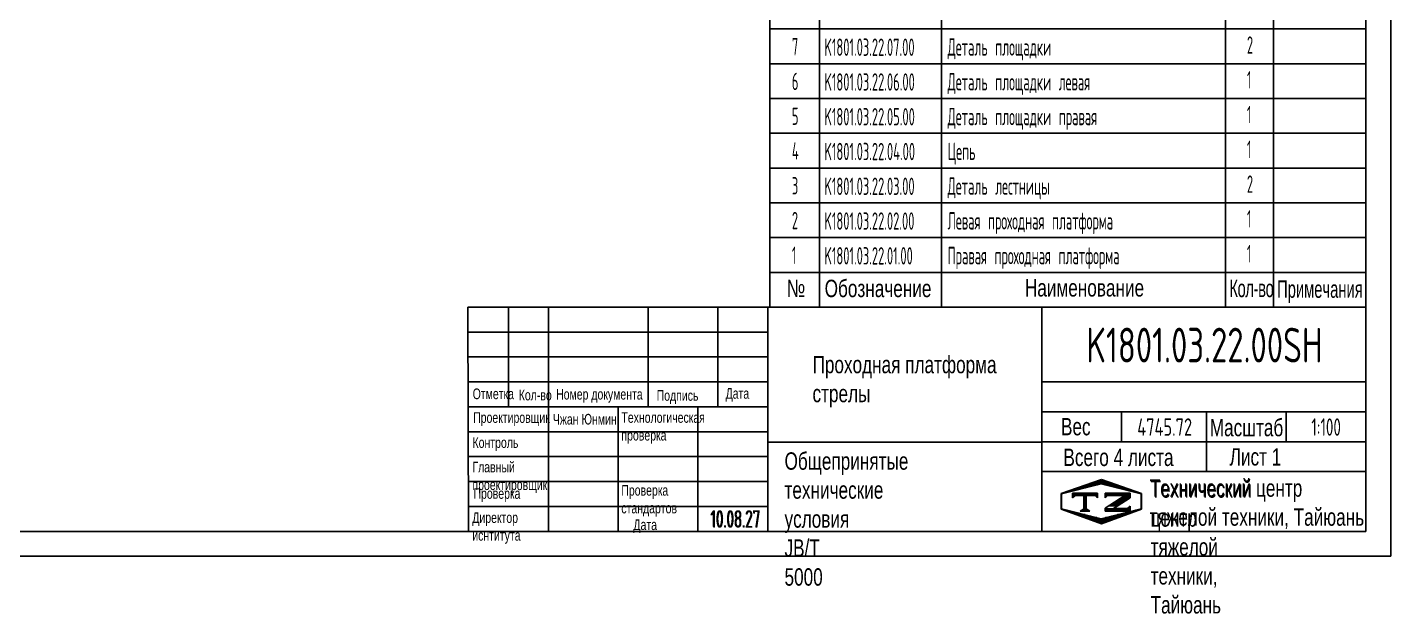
# Model space of a CAD drawing. Header units: millimetres. Extents: x 0 to 42000, y -1158 to 29700.
# Drawn here: x 14557 to 42000, y -1158 to 10648 of the extents above; entities that cross this region are included whole.
import ezdxf
from ezdxf.enums import TextEntityAlignment as Align

# ---------------------------------------------------------------- set-up
doc = ezdxf.new("R2010")
doc.units = ezdxf.units.MM
doc.header["$LTSCALE"] = 1000
doc.linetypes.add('F', pattern=[0.75, 0.5, -0.25])
for name, color, linetype in [('01', 7, 'Continuous'), ('02', 1, 'Continuous'), ('04', 2, 'F'), ('11', 3, 'Continuous'), ('THICK', 7, 'Continuous')]:
    doc.layers.add(name, color=color, linetype=linetype)
doc.styles.add('HZLIB', font='TXT.shx', dxfattribs={"width": 0.5, "height": 350})
doc.styles.get("Standard").update_dxf_attribs({"font": 'isocp', "width": 0.707, "bigfont": 'intecad.shx'})

# ---------------------------------------------------------------- blocks, each defined once
blk = doc.blocks.new('*U168')
at = {"layer": '01'}
for points in [[(415, 5), (415, 292)], [(25, 5), (415, 5)]]:
    blk.add_lwpolyline(points, dxfattribs=at)
at = {"layer": '02'}
for points in [[(420, 0), (420, 297)], [(0, 0), (420, 0)]]:
    blk.add_lwpolyline(points, dxfattribs=at)
blk = doc.blocks.new('*X204')
at = {"color": 0}
for p, q in [((127.06, 7.8), (132.06, 7.8)), ((127.06, 7.5), (132.06, 7.5)), ((127.06, 7.2), (127.32, 7.2)), ((128.3, 5.7), (130.1, 5.7)), ((128.77, 6), (130.57, 6)), ((129.23, 6.3), (131.04, 6.3)), ((129.7, 6.6), (131.51, 6.6)), ((130.16, 6.9), (131.98, 6.9)), ((130.62, 7.2), (132.06, 7.2)), ((127.84, 5.4), (129.64, 5.4))]:
    blk.add_line(p, q, dxfattribs=at)
blk = doc.blocks.new('*X205')
at = {"color": 0}
for p, q in [((127.06, 4.8), (132.06, 4.8)), ((127.06, 4.5), (132.06, 4.5)), ((131.84, 5.1), (132.06, 5.1))]:
    blk.add_line(p, q, dxfattribs=at)
blk = doc.blocks.new('*X203')
at = {"color": 0}
for p, q in [((122.34, 4.5), (123.72, 4.5)), ((122.82, 4.8), (123.24, 4.8))]:
    blk.add_line(p, q, dxfattribs=at)
blk = doc.blocks.new('*X202')
at = {"color": 0}
for p, q in [((120.53, 7.8), (125.53, 7.8)), ((120.53, 7.5), (125.53, 7.5)), ((120.53, 7.2), (120.79, 7.2)), ((125.27, 7.2), (125.53, 7.2))]:
    blk.add_line(p, q, dxfattribs=at)
blk = doc.blocks.new('*X201')
at = {"color": 0}
for p, q in [((119.8, 8.4), (120.72, 8.4)), ((120.66, 8.7), (121.92, 8.7)), ((121.52, 9), (123.12, 9)), ((122.38, 9.3), (124.32, 9.3)), ((123.24, 9.6), (125.52, 9.6)), ((124.1, 9.9), (128.52, 9.9)), ((124.97, 10.2), (127.67, 10.2)), ((125.83, 10.5), (126.82, 10.5)), ((127.02, 9.6), (129.37, 9.6)), ((128.22, 9.3), (130.22, 9.3)), ((129.42, 9), (131.07, 9)), ((130.62, 8.7), (131.92, 8.7)), ((131.82, 8.4), (132.77, 8.4)), ((118.22, 7.8), (118.32, 7.8)), ((118.22, 7.5), (118.27, 7.5)), ((118.22, 7.2), (118.27, 7.2)), ((118.22, 6.9), (118.27, 6.9)), ((118.22, 6.6), (118.27, 6.6)), ((118.22, 6.3), (118.27, 6.3)), ((118.22, 6), (118.27, 6)), ((118.22, 5.7), (118.27, 5.7)), ((118.94, 8.1), (119.52, 8.1)), ((133.02, 8.1), (133.62, 8.1)), ((134.22, 7.8), (134.32, 7.8)), ((134.27, 7.5), (134.32, 7.5)), ((134.27, 7.2), (134.32, 7.2)), ((134.27, 6.9), (134.32, 6.9)), ((134.27, 6.6), (134.32, 6.6)), ((134.27, 6.3), (134.32, 6.3)), ((134.27, 6), (134.32, 6)), ((134.27, 5.7), (134.32, 5.7)), ((118.22, 5.4), (118.27, 5.4)), ((118.22, 5.1), (118.27, 5.1)), ((118.22, 4.8), (118.27, 4.8)), ((118.79, 4.5), (119.42, 4.5)), ((119.61, 4.2), (120.62, 4.2)), ((120.43, 3.9), (121.82, 3.9)), ((121.26, 3.6), (123.02, 3.6)), ((122.08, 3.3), (124.22, 3.3)), ((122.91, 3), (125.42, 3)), ((127.12, 3), (129.7, 3)), ((128.32, 3.3), (130.51, 3.3)), ((129.52, 3.6), (131.32, 3.6)), ((130.72, 3.9), (132.14, 3.9)), ((131.92, 4.2), (132.95, 4.2)), ((133.12, 4.5), (133.76, 4.5)), ((134.27, 5.4), (134.32, 5.4)), ((134.27, 5.1), (134.32, 5.1)), ((134.27, 4.8), (134.32, 4.8)), ((123.73, 2.7), (128.89, 2.7)), ((124.55, 2.4), (128.07, 2.4)), ((125.38, 2.1), (127.26, 2.1)), ((126.2, 1.8), (126.45, 1.8))]:
    blk.add_line(p, q, dxfattribs=at)

msp = doc.modelspace()

# ---------------------------------------------------------------- linework, layer by layer
for p, q in [((29500, 25314.881), (29500, 5014.883)), ((30500, 25314.881), (30500, 5014.883)), ((32956.541, 25314.881), (32956.541, 5014.883)), ((38674.873, 25314.881), (38674.873, 5014.883)), ((39643.285, 25314.881), (39643.285, 5014.883)), ((41500, 25314.881), (41500, 5014.883)), ((29500, 10614.883), (41500, 10614.883)), ((29500, 9914.883), (41500, 9914.883)), ((29500, 9214.883), (41500, 9214.883)), ((29500, 8514.883), (41500, 8514.883)), ((29500, 7814.883), (41500, 7814.883)), ((29500, 7114.883), (41500, 7114.883)), ((29500, 6414.883), (41500, 6414.883)), ((29500, 5714.883), (41500, 5714.883)), ((29500, 5014.883), (41500, 5014.883))]:
    msp.add_line(p, q)
at = {"layer": 'THICK'}
for p, q in [((23426.77, 5014.883), (23440.466, 500)), ((23426.77, 5014.883), (41500, 5014.883)), ((24242.852, 5012.706), (24242.852, 5014.883)), ((24243.112, 3008.269), (24243.112, 5014.883)), ((25045.758, 500), (25045.758, 5014.883)), ((27052.373, 3008.269), (27052.373, 5014.883)), ((28457.003, 3008.269), (28457.003, 5014.883)), ((29460.311, 500), (29460.311, 5014.883)), ((34978.502, 500), (34978.502, 5014.883)), ((41500, 500), (41500, 5014.883)), ((23440.466, 3509.922), (29460.311, 3509.922)), ((34978.502, 3509.922), (41500, 3509.922)), ((23440.466, 3008.269), (29460.311, 3008.269)), ((26450.388, 500), (26450.388, 3008.269)), ((28055.68, 500), (28055.68, 3008.269)), ((34978.502, 2907.938), (41500, 2907.938)), ((36583.794, 2305.953), (36583.794, 2907.938)), ((38289.416, 1703.969), (38289.416, 2907.938)), ((39894.708, 2305.953), (39894.708, 2907.938)), ((29460.311, 2297.256), (34978.502, 2297.256)), ((34978.502, 2305.953), (41500, 2305.953)), ((34978.502, 1703.969), (41500, 1703.969)), ((23440.466, 500), (41500, 500))]:
    msp.add_line(p, q, dxfattribs=at)
at = {"layer": 'THICK', "color": 3}
for p, q in [((23440.466, 4513.23), (29460.311, 4513.23)), ((23440.466, 4011.576), (29460.311, 4011.576)), ((23440.466, 2506.615), (29460.311, 2506.615)), ((23440.466, 2004.961), (29460.311, 2004.961)), ((23440.466, 1503.307), (29460.311, 1503.307)), ((35364.983, 1263.124), (36178.168, 1546.356)), ((35370.264, 1256.746), (36172.91, 1457.407)), ((36172.91, 1457.407), (36975.556, 1256.746)), ((36178.168, 1546.356), (36980.792, 1263.124)), ((35364.983, 947.707), (35364.983, 1263.124)), ((35370.264, 955.754), (35370.264, 1256.746)), ((35596.909, 1172.147), (35596.909, 1272.478)), ((35596.909, 1272.478), (36098.563, 1272.478)), ((35647.075, 1222.313), (35596.909, 1172.147)), ((36048.398, 1222.313), (35647.075, 1222.313)), ((35825.783, 1222.792), (35825.783, 947.607)), ((35847.729, 1222.792), (35847.729, 947.607)), ((35872.811, 1222.792), (35872.811, 947.607)), ((36098.563, 1172.147), (36048.398, 1222.313)), ((36098.563, 1272.478), (36098.563, 1172.147)), ((36252.177, 1272.478), (36252.177, 1172.147)), ((36252.177, 1272.478), (36753.83, 1272.478)), ((36252.177, 1172.147), (36302.342, 1222.313)), ((36647.218, 1222.313), (36252.177, 966.717)), ((36302.342, 1222.313), (36647.218, 1222.313)), ((36753.816, 1173.106), (36496.813, 1008.623)), ((36753.83, 1272.478), (36753.83, 1172.147)), ((36975.556, 1256.746), (36975.556, 955.754)), ((36980.792, 1263.124), (36980.792, 947.707)), ((23440.466, 1001.654), (29460.311, 1001.654)), ((36178.168, 651.601), (35364.983, 947.707)), ((36172.91, 755.092), (35370.264, 955.754)), ((35847.729, 970.539), (35750.537, 909.386)), ((35750.537, 909.386), (35847.729, 909.386)), ((35847.729, 970.539), (35944.922, 909.386)), ((35944.922, 909.386), (35847.729, 909.386)), ((36975.556, 955.754), (36172.91, 755.092)), ((36980.792, 947.707), (36178.168, 651.601)), ((36252.177, 966.717), (36252.177, 909.386)), ((36252.177, 909.386), (36753.816, 909.386)), ((36496.813, 1008.623), (36420.138, 959.552)), ((36703.651, 959.552), (36420.138, 959.552)), ((36753.816, 1009.717), (36703.651, 959.552)), ((36753.816, 909.386), (36753.816, 1009.717))]:
    msp.add_line(p, q, dxfattribs=at)
for p in [(23440.466, 1001.654), (23440.466, 500)]:
    msp.add_point(p, dxfattribs=at)

# ---------------------------------------------------------------- block references
at = {"layer": '04', "xscale": 100, "yscale": 100, "zscale": 100}
msp.add_blockref('*U168', (0, 0), dxfattribs=at)
at = {"layer": 'THICK', "color": 3, "xscale": 100.3307436860305, "yscale": 100.3307436860223, "zscale": 100.3307436860192}
for name in ['*X201', '*X202', '*X204', '*X203', '*X205']:
    msp.add_blockref(name, (23503.921, 475.487), dxfattribs=at)

# ---------------------------------------------------------------- texts
at = {"style": 'HZLIB', "width": 0.5}
for s, p in [('7', (29946.655, 10082.553)), ('2', (39105.179, 10115.836)), ('K1801.03.22.07.00', (30601.262, 10071.874)), ('Деталь площадки', (33081.307, 10076.749)), ('6', (29946.655, 9382.563)), ('K1801.03.22.06.00', (30601.262, 9371.884)), ('Деталь площадки левая', (33081.307, 9376.759)), ('1', (39105.179, 9415.846)), ('1', (39105.179, 8715.856)), ('5', (29946.655, 8682.573)), ('K1801.03.22.05.00', (30601.262, 8671.894)), ('Деталь площадки правая', (33081.307, 8676.769)), ('4', (29946.655, 7982.583)), ('K1801.03.22.04.00', (30601.262, 7971.904)), ('Цепь', (33081.307, 7976.779)), ('1', (39105.179, 8015.866)), ('3', (29946.655, 7282.593)), ('K1801.03.22.03.00', (30601.262, 7271.914)), ('Деталь лестницы', (33081.307, 7276.789)), ('2', (39105.179, 7315.876)), ('2', (29946.655, 6582.603)), ('K1801.03.22.02.00', (30601.262, 6571.924)), ('Левая проходная платформа', (33081.307, 6576.799)), ('1', (39105.179, 6615.886)), ('1', (29946.655, 5882.613)), ('K1801.03.22.01.00', (30601.262, 5871.934)), ('Правая проходная платформа', (33081.307, 5876.809)), ('1', (39105.179, 5915.896))]:
    msp.add_text(s, height=350, dxfattribs=at).set_placement(p)
at = {"layer": '01', "attachment_point": 1}
for s, insert, char_height in [('{\\fArial|b0|i0|c204|p34;Отметка}', (23522.397, 3376.255), 213.93054), ('{\\fArial|b0|i0|c204|p34;Кол-во}', (24450.146, 3351.646), 213.93054), ('{\\fArial|b0|i0|c204|p34;Номер документа}', (25201.636, 3368.107), 213.93054), ('{\\fArial|b0|i0|c204|p34;Подпись}', (27225.185, 3343.443), 213.93054), ('{\\fArial|b0|i0|c204|p34;Дата}', (28612.704, 3384.458), 213.93054), ('{\\fArial|b0|i0|c204|p34;Проектировщик}', (23531.811, 2898.396), 213.93054), ('{\\fArial|b0|i0|c204|p34;\\C3;Чжан Юнмин}', (25135.989, 2865.529), 213.93054), ('{\\fArial|b0|i0|c204|p34;Технологическая\\Pпроверка}', (26516.112, 2900.005), 213.93054), ('{\\fArial|b0|i0|c204|p34;Вес}', (35363.88, 2783.357), 349.41988), ('{\\fArial|b0|i0|c204|p34;Контроль}', (23519.523, 2394.49), 213.93054), ('{\\fArial|b0|i0|c204|p34;Главный\\Pпроектировщик}', (23517.629, 1902.092), 213.93054), ('{\\fArial|b0|i0|c204|p34;Проверка\\Pстандартов}', (26514.063, 1433.6), 213.93054), ('{\\fArial|b0|i0|c204|p34;Проверка}', (23538.536, 1370.04), 213.93054), ('{\\fArial|b0|i0|c204|p34;Директор\\Pиснтитута}', (23514.338, 883.979), 213.93054), ('{\\fArial|b0|i0|c204|p34;Дата}', (26757.124, 740.989), 213.93054)]:
    msp.add_mtext(s, dxfattribs=dict(at, insert=insert, char_height=char_height))
at = {"layer": '01', "insert": (37167.149, 1526.643), "char_height": 349.41988, "width": 16.42034, "attachment_point": 1}
msp.add_mtext('{\\fArial|b0|i0|c204|p34;Технический центр\\Pтяжелой техники, Тайюань}', dxfattribs=at)
at = {"layer": '04', "char_height": 350, "attachment_point": 1}
for s, insert, width in [('{\\fArial|b0|i0|c204|p34;\\C0;№}', (29844.668, 5565.154), 16.74855), ('{\\fArial|b0|i0|c204|p34;\\C0;Общепринятые технические\\Pусловия \\fArial|b0|i0|c0|p34;JB/T 5000}', (29798.68, 2091.323), 18.48394)]:
    msp.add_mtext(s, dxfattribs=dict(at, insert=insert, width=width))
for s, insert in [('{\\fArial|b0|i0|c204|p34;\\C0;Обозначение}', (30606.512, 5565.828)), ('{\\fArial|b0|i0|c204|p34;\\C0;Наименование}', (34636.624, 5577.821)), ('{\\fArial|b0|i0|c204|p34;\\W0.607;\\T0.95;\\C0;Кол-во}', (38752.655, 5566.877)), ('{\\fArial|b0|i0|c204|p34;\\W0.607;\\C0;Примечания}', (39712.928, 5552.228)), ('{\\fArial|b0|i0|c204|p34;\\C3;Проходная платформа\\Pстрелы}', (30362.117, 4033.397)), ('{\\fArial|b0|i0|c204|p34;\\C0;Масштаб}', (38357.879, 2765.056)), ('{\\fArial|b0|i0|c204|p34;\\C0;Всего 4 листа}', (35412.139, 2165.929)), ('{\\fArial|b0|i0|c204|p34;\\C0;Лист 1}', (38757.727, 2175.163)), ('{\\fArial|b0|i0|c204|p34;\\C250;Технический центр\\Pтяжелой техники, Тайюань}', (37149.627, 1547.252))]:
    msp.add_mtext(s, dxfattribs=dict(at, insert=insert))
at = {"layer": '11'}
for s, height, width, p, p2 in [('K1801.03.22.00SH', 700, 0.696129, (35873.243, 3900), (40626.757, 3900)), ('4745.72', 350, 0.683996, (36898.179, 2425), (38001.821, 2425)), ('1:100', 350, 0.665425, (40402.963, 2425), (40997.037, 2425)), ('10.08.27', 350, 0.642055, (28300, 575), (29300, 575)), ('10.08.27', 349.5597, 0.642055, (28316.605, 574.906), (29315.347, 574.906)), ('10.08.27', 349.4199, 0.642055, (28321.879, 574.876), (29320.221, 574.876))]:
    msp.add_text(s, height=height, dxfattribs=dict(at, width=width)).set_placement(p, p2, align=Align.FIT)

doc.saveas('drawing.dxf')
